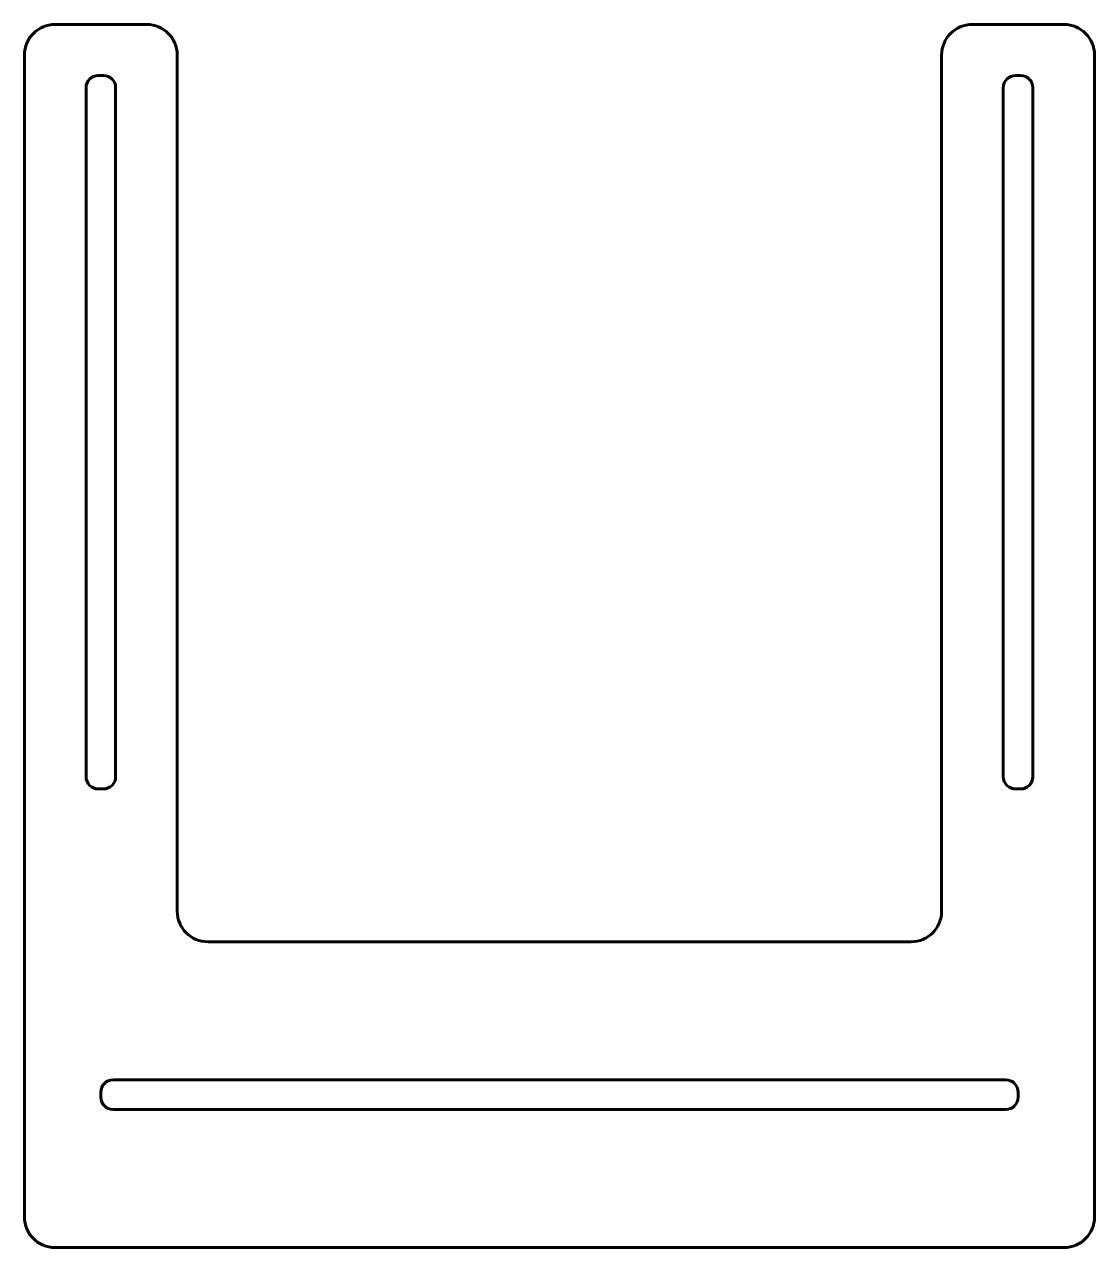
# Model space of a CAD drawing. Header units: millimetres. Extents: x 61 to 166, y 119 to 239.
import ezdxf

# ---------------------------------------------------------------- set-up
doc = ezdxf.new("R2010")
doc.units = ezdxf.units.MM
doc.linetypes.add('K5LT_BASIC', pattern=[0])
doc.layers.add('Системный слой', color=7, linetype='Continuous')

msp = doc.modelspace()

# ---------------------------------------------------------------- linework, layer by layer
at = {"layer": 'Системный слой', "color": 150, "linetype": 'K5LT_BASIC', "lineweight": 60, "true_color": 0x0080ff}
for p, q in [((64.16, 238.62), (73.16, 238.62)), ((154.16, 238.62), (163.16, 238.62)), ((61.16, 121.62), (61.16, 235.62)), ((76.16, 235.62), (76.16, 151.62)), ((151.16, 151.62), (151.16, 235.62)), ((166.16, 235.62), (166.16, 121.62)), ((68.41, 233.62), (68.91, 233.62)), ((158.41, 233.62), (158.91, 233.62)), ((67.21, 164.82), (67.21, 232.42)), ((70.11, 232.42), (70.11, 164.82)), ((157.21, 164.82), (157.21, 232.42)), ((160.11, 232.42), (160.11, 164.82)), ((68.91, 163.62), (68.41, 163.62)), ((158.91, 163.62), (158.41, 163.62)), ((79.16, 148.62), (148.16, 148.62)), ((69.86, 135.07), (157.46, 135.07)), ((68.66, 133.37), (68.66, 133.87)), ((158.66, 133.87), (158.66, 133.37)), ((157.46, 132.17), (69.86, 132.17)), ((163.16, 118.62), (64.16, 118.62))]:
    msp.add_line(p, q, dxfattribs=at)
for centre, radius, start, end in [((64.16, 235.62), 3, 90, 180), ((73.16, 235.62), 3, 0, 90), ((154.16, 235.62), 3, 90, 180), ((163.16, 235.62), 3, 0, 90), ((68.41, 232.42), 1.2, 90, 180), ((68.91, 232.42), 1.2, 0, 90), ((158.41, 232.42), 1.2, 90, 180), ((158.91, 232.42), 1.2, 0, 90), ((68.41, 164.82), 1.2, 180, 270), ((68.91, 164.82), 1.2, 270, 0), ((158.41, 164.82), 1.2, 180, 270), ((158.91, 164.82), 1.2, 270, 0), ((79.16, 151.62), 3, 180, 270), ((148.16, 151.62), 3, 270, 0), ((69.86, 133.87), 1.2, 90, 180), ((157.46, 133.87), 1.2, 0, 90), ((69.86, 133.37), 1.2, 180, 270), ((157.46, 133.37), 1.2, 270, 0), ((64.16, 121.62), 3, 180, 270), ((163.16, 121.62), 3, 270, 0)]:
    msp.add_arc(centre, radius, start, end, dxfattribs=at)

doc.saveas('drawing.dxf')
